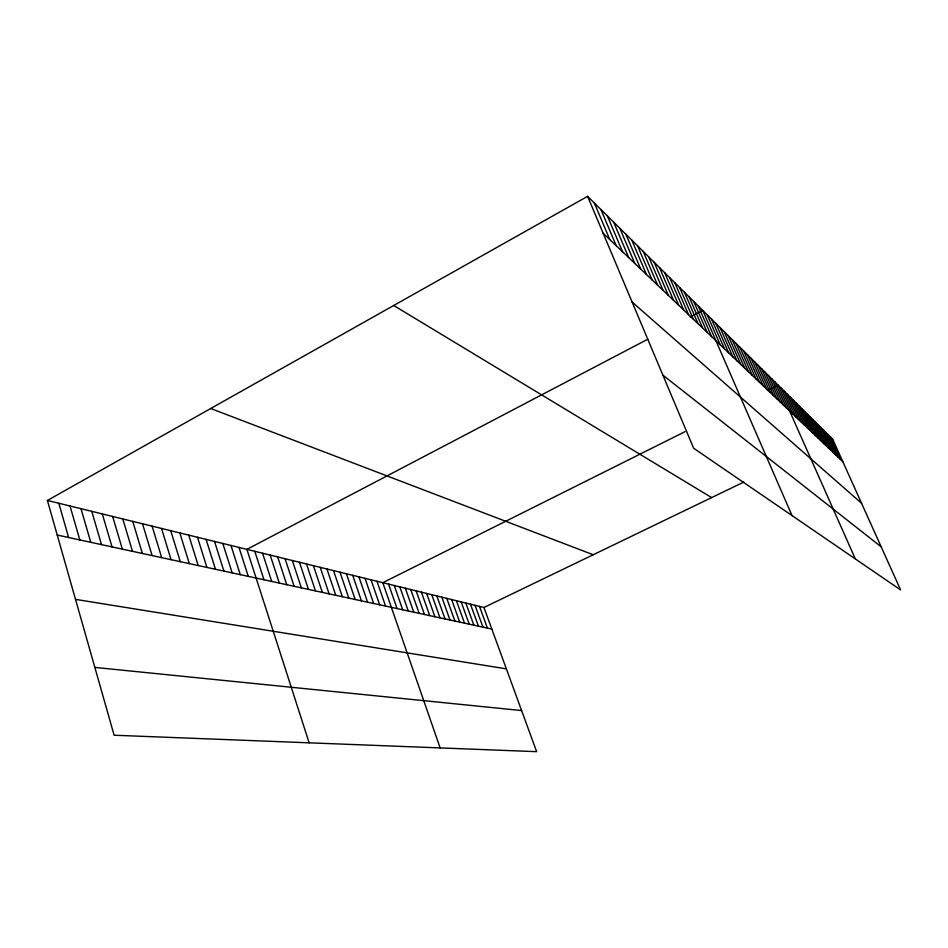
<?xml version="1.0" encoding="UTF-8"?>
<svg xmlns="http://www.w3.org/2000/svg" width="948" height="948" viewBox="0 0 948 948"><rect width="100%" height="100%" fill="white"/><g stroke="black" fill="none" stroke-linecap="round" stroke-linejoin="round"><path stroke-width="1.42" d="M47.4 500.461L483.942 607.49L536.639 751.669L114.127 735.233L47.4 500.461L587.606 196.331L832.688 439.173L900.6 589.917L693.652 448.238L587.606 196.331M647.757 339.242L246.883 549.366L309.143 742.817M690.132 317.035L702.752 310.423L792.042 515.605M685.025 431.648L382.802 582.688L440.145 747.913M767.607 390.375L778.13 385.113L855.345 558.929M483.942 607.49L743.801 482.07M823.646 443.534L832.688 439.173M94.847 667.404L521.613 710.55M75.508 599.361L506.374 668.873M57.236 535.051L491.822 629.057M210.717 408.517L593.211 554.746M393.716 305.493L711.628 497.593M662.865 375.112L881.202 546.854M632.103 302.045L861.566 503.269M603.141 233.232L842.831 461.688M830.318 436.827L840.52 459.484M827.924 434.445L838.186 457.256M825.483 432.039L835.804 454.993M823.018 429.586L833.399 452.706M820.506 427.11L830.958 450.371M817.97 424.597L828.481 448.013M815.399 422.038L825.969 445.619M812.78 419.443L823.421 443.19M810.125 416.812L820.826 440.713M807.435 414.146L818.207 438.213M804.698 411.444L815.541 435.677M801.925 408.695L812.839 433.094M799.105 405.898L810.09 430.475M796.249 403.066L807.293 427.821M793.346 400.186L804.461 425.119M790.395 397.271L801.581 422.37M787.409 394.309L798.666 419.585M784.363 391.287L795.692 416.764M781.27 388.23L792.682 413.885M774.943 381.949L786.496 407.996M771.696 378.738L783.332 404.974M768.401 375.479L780.109 401.905M765.048 372.161L776.839 398.788M761.647 368.784L773.521 395.624M758.187 365.347L770.131 392.401M754.655 361.863L766.695 389.118M751.077 358.308L763.187 385.777M747.427 354.694L759.632 382.388M743.718 351.021L756.006 378.939M739.95 347.288L752.321 375.42M736.11 343.472L748.565 371.841M732.2 339.609L744.749 368.203M728.218 335.663L740.862 364.494M724.165 331.646L736.892 360.714M720.042 327.558L732.863 356.875M715.835 323.387L728.751 352.952M711.557 319.144L724.568 348.959M707.196 314.831L720.302 344.894M698.297 306.014L711.604 336.611M693.77 301.523L707.161 332.381M689.149 296.949L702.646 328.079M684.444 292.28L698.036 323.683M679.645 287.528L693.344 319.203M674.751 282.67L688.544 314.641M669.75 277.728L683.662 309.972M664.655 272.68L678.673 305.22M659.464 267.526L673.578 300.362M654.156 262.264L668.376 295.409M648.728 256.896L663.079 290.361M643.206 251.421L657.651 285.194M637.554 245.816L652.117 279.909M631.783 240.105L646.465 274.517M625.881 234.251L640.682 269.007M619.85 228.278L634.769 263.378M613.688 222.176L628.725 257.619M607.395 215.931L622.552 251.73M600.949 209.555L616.224 245.71M594.36 203.014L609.765 239.548M479.498 606.4L487.414 628.109M475.007 605.298L482.959 627.138M470.457 604.172L478.432 626.166M465.835 603.047L473.858 625.17M461.166 601.897L469.213 624.163M456.426 600.736L464.508 623.156M451.627 599.563L459.733 622.113M446.757 598.366L454.91 621.07M441.827 597.157L450.004 620.016M436.827 595.937L445.039 618.937M431.767 594.692L440.002 617.847M426.624 593.436L434.907 616.745M421.41 592.156L429.728 615.631M416.136 590.865L424.479 614.494M410.768 589.549L419.146 613.344M405.341 588.21L413.755 612.171M399.831 586.859L408.268 610.986M394.238 585.497L402.71 609.789M388.561 584.098L397.082 608.569M376.96 581.254L385.552 606.068M371.035 579.809L379.65 604.8M365.016 578.327L373.666 603.497M358.913 576.834L367.599 602.181M352.703 575.317L361.425 600.854M346.411 573.765L355.168 599.503M340.012 572.201L348.805 598.117M333.518 570.613L342.346 596.73M326.93 568.99L335.782 595.308M320.223 567.354L329.122 593.863M313.421 565.683L322.344 592.393M306.5 563.989L315.471 590.912M299.473 562.259L308.467 589.395M292.328 560.517L301.357 587.855M285.064 558.728L294.129 586.291M277.681 556.926L286.782 584.703M270.18 555.078L279.316 583.091M262.549 553.205L271.709 581.444M254.775 551.309L263.982 579.773M239.003 547.434L248.269 576.372M230.98 545.467L240.282 574.642M222.827 543.477L232.165 572.888M214.532 541.438L223.894 571.099M206.083 539.365L215.48 569.286M197.492 537.255L206.913 567.425M188.735 535.11L198.203 565.541M179.824 532.93L189.327 563.622M170.758 530.714L180.286 561.666M161.516 528.439L171.078 559.676M152.107 526.14L161.693 557.649M142.52 523.782L152.13 555.575M132.756 521.388L142.39 553.478M122.802 518.947L132.471 551.321M112.658 516.459L122.351 549.141M102.313 513.923L112.03 546.901M91.766 511.339L101.507 544.626M81.007 508.709L90.771 542.303M70.022 506.019L79.81 539.933M58.823 503.269L68.635 537.516"/></g></svg>
